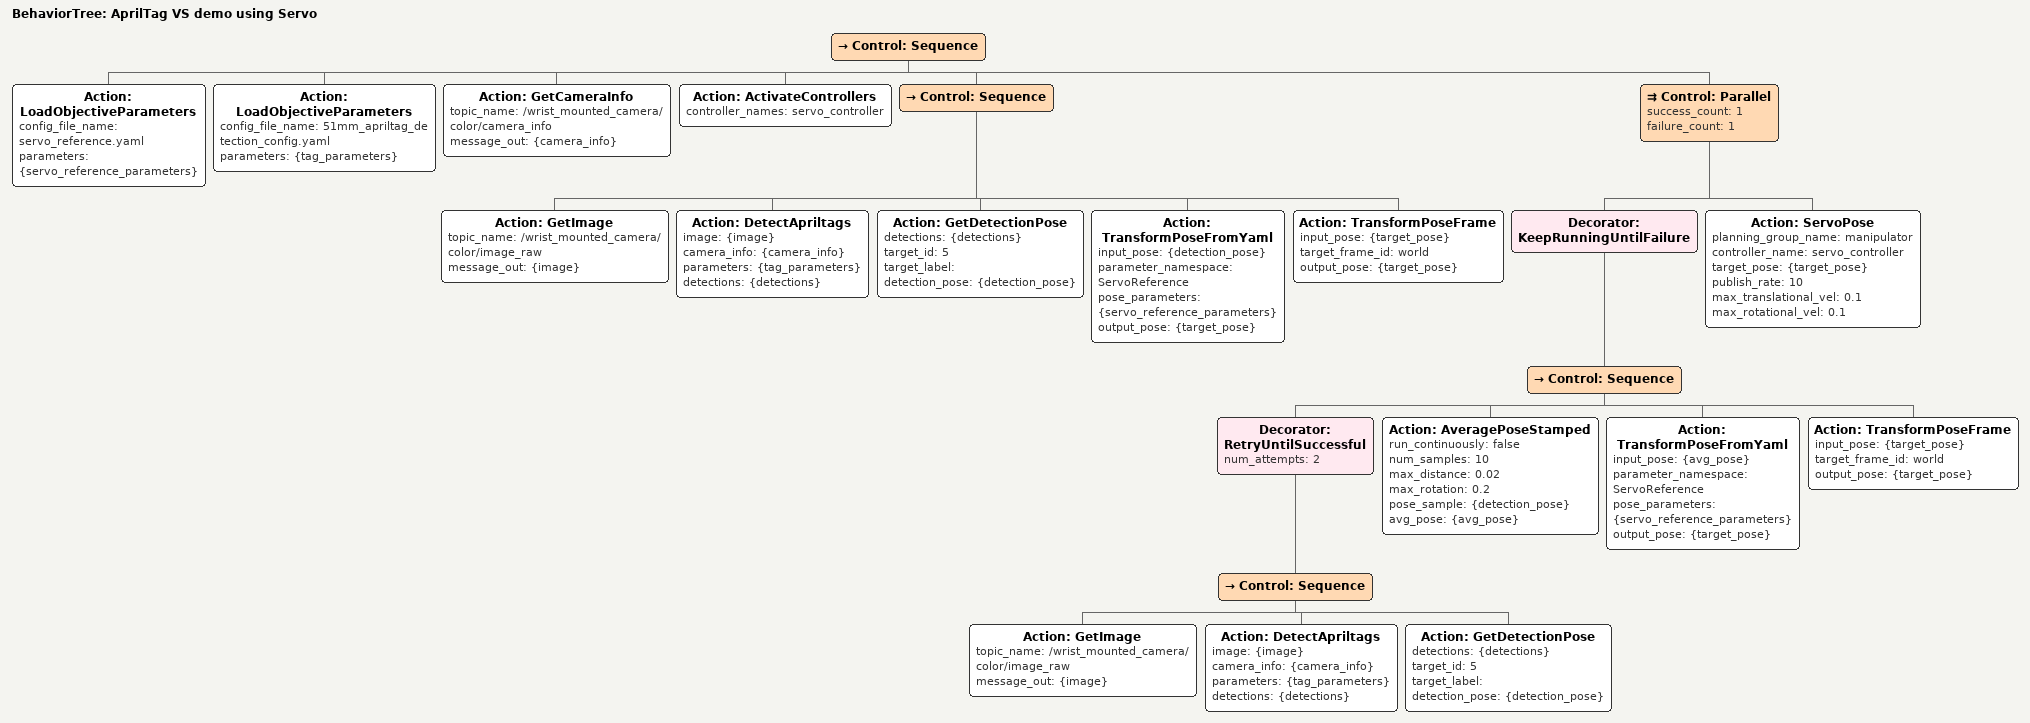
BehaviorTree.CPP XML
<?xml version='1.0' encoding='UTF-8'?>
<root BTCPP_format="4" main_tree_to_execute="AprilTag VS demo using Servo">
  <BehaviorTree ID="AprilTag VS demo using Servo" _description="" _hardcoded="false">
    <Control ID="Sequence">
      <Action ID="LoadObjectiveParameters" config_file_name="servo_reference.yaml" parameters="{servo_reference_parameters}"/>
      <Action ID="LoadObjectiveParameters" config_file_name="51mm_apriltag_detection_config.yaml" parameters="{tag_parameters}"/>
      <Action ID="GetCameraInfo" topic_name="/wrist_mounted_camera/color/camera_info" message_out="{camera_info}"/>
      <Action ID="ActivateControllers" controller_names="servo_controller"/>
      <Control ID="Sequence">
        <Action ID="GetImage" topic_name="/wrist_mounted_camera/color/image_raw" message_out="{image}"/>
        <Action ID="DetectApriltags" image="{image}" camera_info="{camera_info}" parameters="{tag_parameters}" detections="{detections}"/>
        <Action ID="GetDetectionPose" detections="{detections}" target_id="5" target_label="" detection_pose="{detection_pose}"/>
        <Action ID="TransformPoseFromYaml" input_pose="{detection_pose}" parameter_namespace="ServoReference" pose_parameters="{servo_reference_parameters}" output_pose="{target_pose}"/>
        <Action ID="TransformPoseFrame" input_pose="{target_pose}" target_frame_id="world" output_pose="{target_pose}"/>
      </Control>
      <Control ID="Parallel" success_count="1" failure_count="1">
        <Decorator ID="KeepRunningUntilFailure">
          <Control ID="Sequence">
            <Decorator ID="RetryUntilSuccessful" num_attempts="2">
              <Control ID="Sequence">
                <Action ID="GetImage" topic_name="/wrist_mounted_camera/color/image_raw" message_out="{image}"/>
                <Action ID="DetectApriltags" image="{image}" camera_info="{camera_info}" parameters="{tag_parameters}" detections="{detections}"/>
                <Action ID="GetDetectionPose" detections="{detections}" target_id="5" target_label="" detection_pose="{detection_pose}"/>
              </Control>
            </Decorator>
            <Action ID="AveragePoseStamped" run_continuously="false" num_samples="10" max_distance="0.02" max_rotation="0.2" pose_sample="{detection_pose}" avg_pose="{avg_pose}"/>
            <Action ID="TransformPoseFromYaml" input_pose="{avg_pose}" parameter_namespace="ServoReference" pose_parameters="{servo_reference_parameters}" output_pose="{target_pose}"/>
            <Action ID="TransformPoseFrame" input_pose="{target_pose}" target_frame_id="world" output_pose="{target_pose}"/>
          </Control>
        </Decorator>
        <Action ID="ServoPose" planning_group_name="manipulator" controller_name="servo_controller" target_pose="{target_pose}" publish_rate="10" max_translational_vel="0.1" max_rotational_vel="0.1"/>
      </Control>
    </Control>
  </BehaviorTree>
</root>
